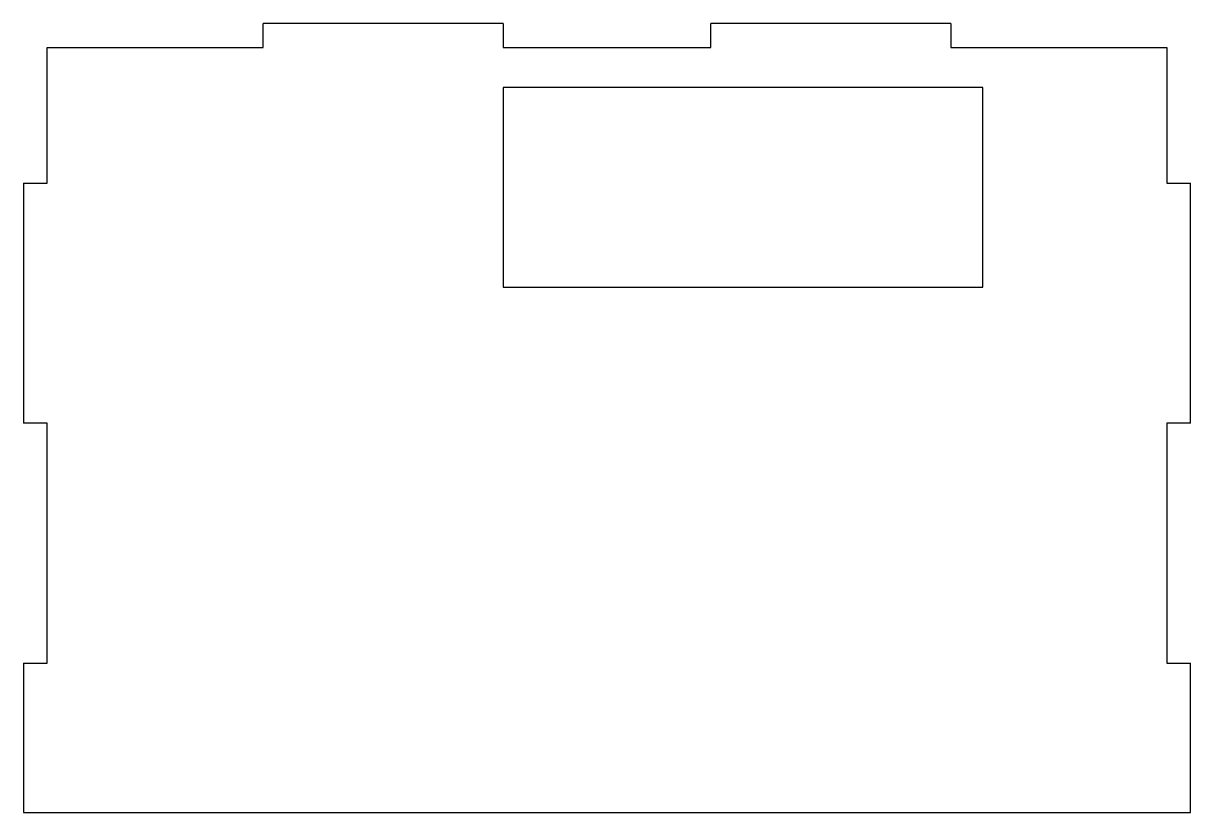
# Model space of a CAD drawing. Header units: millimetres. Extents: x -73 to 73, y -18 to 80.
import ezdxf

# ---------------------------------------------------------------- set-up
doc = ezdxf.new("R2010")
doc.units = ezdxf.units.MM

msp = doc.modelspace()

# ---------------------------------------------------------------- linework, layer by layer
at = {"color": 7, "linetype": 'Continuous', "lineweight": 25}
for p, q in [((-13, 80.5), (-43, 80.5)), ((-43, 77.5), (-43, 80.5)), ((-13, 80.5), (-13, 77.5)), ((43, 80.5), (13, 80.5)), ((13, 77.5), (13, 80.5)), ((43, 80.5), (43, 77.5)), ((-70, 77.5), (-43, 77.5)), ((-70, 60.5), (-70, 77.5)), ((-13, 77.5), (13, 77.5)), ((43, 77.5), (70, 77.5)), ((70, 77.5), (70, 60.5)), ((-13, 72.5), (-13, 47.5)), ((47, 72.5), (-13, 72.5)), ((47, 47.5), (47, 72.5)), ((-73, 60.5), (-73, 30.5)), ((-73, 60.5), (-70, 60.5)), ((70, 60.5), (73, 60.5)), ((73, 30.5), (73, 60.5)), ((-13, 47.5), (47, 47.5)), ((-70, 30.5), (-73, 30.5)), ((-70, 0.5), (-70, 30.5)), ((70, 30.5), (70, 0.5)), ((73, 30.5), (70, 30.5)), ((-73, 0.5), (-73, -18.18)), ((-73, 0.5), (-70, 0.5)), ((70, 0.5), (73, 0.5)), ((73, -18.18), (73, 0.5)), ((-73, -18.18), (73, -18.18))]:
    msp.add_line(p, q, dxfattribs=at)

doc.saveas('drawing.dxf')
